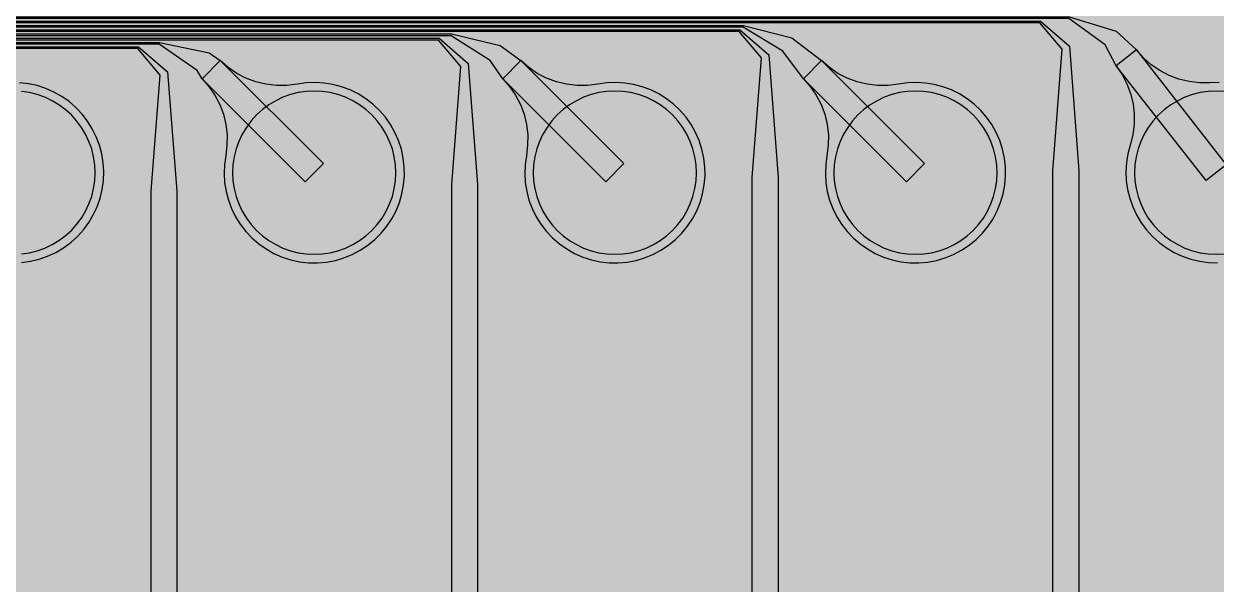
# Model space of a CAD drawing. Header units: metres. Extents: x -7220 to 10980, y -29667 to 1833.
# Drawn here: x -3995 to -2607, y -24632 to -23979 of the extents above; entities that cross this region are included whole.
import ezdxf

# ---------------------------------------------------------------- set-up
doc = ezdxf.new("R2010")
doc.units = ezdxf.units.M
for name, color, linetype in [('Metal1', 4, 'CONTINUOUS'), ('Polyimide', 7, 'CONTINUOUS'), ('Polyimide_Negative', 5, 'CONTINUOUS')]:
    doc.layers.add(name, color=color, linetype=linetype)

msp = doc.modelspace()

# ---------------------------------------------------------------- hatches: boundary and pattern name
at = {"layer": 'Polyimide'}
msp.add_hatch(color=7, dxfattribs=at).paths.add_polyline_path([(4099.4, -13861.6), (4142.6, -14152.8), (4214.2, -14438.4), (4313.4, -14715.5), (4439.2, -14981.7), (4590.6, -15234.2), (4766, -15470.7), (4963.7, -15688.8), (5181.8, -15886.5), (5418.3, -16061.9), (5670.8, -16213.3), (5936.9, -16339.1), (6214.1, -16438.3), (6499.7, -16509.9), (6790.9, -16553.1), (7085, -16567.5), (9980.4, -16567.5), (10058.8, -16571.4), (10136.4, -16582.9), (10212.6, -16601.9), (10286.5, -16628.4), (10357.5, -16662), (10424.8, -16702.3), (10487.9, -16749.1), (10546.1, -16801.8), (10598.8, -16860), (10645.6, -16923), (10685.9, -16990.4), (10719.5, -17061.4), (10745.9, -17135.3), (10765, -17211.4), (10776.5, -17289.1), (10780.4, -17367.5), (10780.4, -21957.3), (10741.6, -22012.9), (10706, -22070.6), (10673.6, -22130.1), (10644.5, -22191.4), (10618.9, -22254.2), (10596.8, -22318.2), (10578.3, -22383.5), (10563.4, -22449.6), (10552.2, -22516.5), (10544.7, -22583.8), (10541, -22651.5), (10541, -22719.3), (10544.7, -22787), (10552.2, -22854.4), (10563.4, -22921.2), (10578.3, -22987.4), (10596.8, -23052.6), (10618.9, -23116.7), (10644.5, -23179.5), (10673.6, -23240.7), (10706, -23300.3), (10741.6, -23357.9), (10780.4, -23413.5), (10780.4, -28667.5), (10776.5, -28745.9), (10765, -28823.6), (10745.9, -28899.7), (10719.5, -28973.6), (10685.9, -29044.6), (10645.6, -29112), (10598.8, -29175), (10546.1, -29233.2), (10487.9, -29285.9), (10424.8, -29332.7), (10357.5, -29373), (10286.5, -29406.6), (10212.6, -29433.1), (10136.4, -29452.1), (10058.8, -29463.6), (9980.4, -29467.5), (-6219.6, -29467.5), (-6298, -29463.6), (-6375.7, -29452.1), (-6451.9, -29433.1), (-6525.8, -29406.6), (-6596.7, -29373), (-6664.1, -29332.7), (-6727.1, -29285.9), (-6785.3, -29233.2), (-6838, -29175), (-6884.8, -29112), (-6925.2, -29044.6), (-6958.7, -28973.6), (-6985.2, -28899.7), (-7004.3, -28823.6), (-7015.8, -28745.9), (-7019.6, -28667.5), (-7019.6, -23426.3), (-6979.4, -23370.1), (-6942.3, -23311.6), (-6908.7, -23251.2), (-6878.5, -23189), (-6851.8, -23125.1), (-6828.8, -23059.9), (-6809.5, -22993.4), (-6794, -22926), (-6782.4, -22857.8), (-6774.6, -22789.1), (-6770.7, -22720), (-6770.7, -22650.8), (-6774.6, -22581.8), (-6782.4, -22513), (-6794, -22444.8), (-6809.5, -22377.4), (-6828.8, -22311), (-6851.8, -22245.7), (-6878.5, -22181.9), (-6908.7, -22119.7), (-6942.3, -22059.2), (-6979.4, -22000.8), (-7019.6, -21944.5), (-7019.6, -17367.5), (-7015.8, -17289.1), (-7004.3, -17211.4), (-6985.2, -17135.3), (-6958.7, -17061.4), (-6925.2, -16990.4), (-6884.8, -16923), (-6838, -16860), (-6785.3, -16801.8), (-6727.1, -16749.1), (-6664.1, -16702.3), (-6596.7, -16662), (-6525.8, -16628.4), (-6451.9, -16601.9), (-6375.7, -16582.9), (-6298, -16571.4), (-6219.6, -16567.5), (-3314, -16567.5), (-3019.9, -16553.1), (-2728.7, -16509.9), (-2443.1, -16438.3), (-2165.9, -16339.1), (-1899.8, -16213.3), (-1647.3, -16061.9), (-1410.8, -15886.5), (-1192.7, -15688.8), (-995, -15470.7), (-819.6, -15234.2), (-668.2, -14981.7), (-542.4, -14715.5), (-443.2, -14438.4), (-371.6, -14152.8), (-328.4, -13861.6), (-314, -13567.5), (-314, -13373.5), (-317.5, -13328.1), (-327.7, -13283.8), (-344.6, -13241.5), (-367.6, -13202.3), (-396.4, -13167), (-430.1, -13136.5), (-468, -13111.4), (-509.3, -13092.3), (-509.3, -13092.3), (-578.2, -13061.3), (-642.2, -13021.2), (-700.3, -12973), (-751.3, -12917.3), (-794.4, -12855.3), (-828.7, -12788.1), (-853.7, -12716.8), (-868.9, -12642.8), (-874, -12567.5), (-868.9, -12492.2), (-853.7, -12418.2), (-828.7, -12346.9), (-794.4, -12279.7), (-751.3, -12217.7), (-700.3, -12162), (-642.2, -12113.8), (-578.2, -12073.7), (-509.3, -12042.7), (-509.3, -12042.7), (-468, -12023.6), (-430.1, -11998.5), (-396.4, -11968), (-367.6, -11932.7), (-344.6, -11893.5), (-327.7, -11851.2), (-317.5, -11806.9), (-314, -11761.5), (-314, -11074.3), (-317.5, -11028.9), (-327.7, -10984.6), (-344.6, -10942.4), (-367.6, -10903.1), (-396.4, -10867.8), (-430.1, -10837.3), (-468, -10812.2), (-509.3, -10793.2), (-509.3, -10793.2), (-578.2, -10762.1), (-642.2, -10722.1), (-700.3, -10673.8), (-751.3, -10618.1), (-794.4, -10556.1), (-828.7, -10488.9), (-853.7, -10417.6), (-868.9, -10343.7), (-874, -10268.3), (-868.9, -10193), (-853.7, -10119), (-828.7, -10047.8), (-794.4, -9980.5), (-751.3, -9918.5), (-700.3, -9862.9), (-642.2, -9814.6), (-578.2, -9774.6), (-509.3, -9743.5), (-509.3, -9743.5), (-468, -9724.5), (-430.1, -9699.4), (-396.4, -9668.8), (-367.6, -9633.5), (-344.6, -9594.3), (-327.7, -9552), (-317.5, -9507.7), (-314, -9462.4), (-314, -8775.1), (-317.5, -8729.8), (-327.7, -8685.5), (-344.6, -8643.2), (-367.6, -8604), (-396.4, -8568.7), (-430.1, -8538.1), (-468, -8513), (-509.3, -8494), (-509.3, -8494), (-578.2, -8462.9), (-642.2, -8422.9), (-700.3, -8374.6), (-751.3, -8319), (-794.4, -8257), (-828.7, -8189.7), (-853.7, -8118.5), (-868.9, -8044.5), (-874, -7969.2), (-868.9, -7893.8), (-853.7, -7819.9), (-828.7, -7748.6), (-794.4, -7681.4), (-751.3, -7619.4), (-700.3, -7563.7), (-642.2, -7515.4), (-578.2, -7475.4), (-509.3, -7444.3), (-509.3, -7444.3), (-468, -7425.3), (-430.1, -7400.2), (-396.4, -7369.7), (-367.6, -7334.4), (-344.6, -7295.1), (-327.7, -7252.9), (-317.5, -7208.6), (-314, -7163.2), (-314, -6476), (-317.5, -6430.6), (-327.7, -6386.3), (-344.6, -6344), (-367.6, -6304.8), (-396.4, -6269.5), (-430.1, -6239), (-468, -6213.9), (-509.3, -6194.8), (-509.3, -6194.8), (-578.2, -6163.8), (-642.2, -6123.7), (-700.3, -6075.5), (-751.3, -6019.8), (-794.4, -5957.8), (-828.7, -5890.6), (-853.7, -5819.3), (-868.9, -5745.3), (-874, -5670), (-868.9, -5594.7), (-853.7, -5520.7), (-828.7, -5449.4), (-794.4, -5382.2), (-751.3, -5320.2), (-700.3, -5264.5), (-642.2, -5216.3), (-578.2, -5176.2), (-509.3, -5145.2), (-509.3, -5145.2), (-468, -5126.1), (-430.1, -5101), (-396.4, -5070.5), (-367.6, -5035.2), (-344.6, -4996), (-327.7, -4953.7), (-317.5, -4909.4), (-314, -4864), (-314, 380), (-314, 1532.5), (-269, 1532.5), (-268.8, 1525.6), (-268.1, 1518.8), (-267, 1512), (-265.4, 1505.3), (-263.4, 1498.7), (-261, 1492.3), (-258.2, 1486.1), (-254.9, 1480), (-251.3, 1474.2), (-247.3, 1468.6), (-242.9, 1463.3), (-238.2, 1458.3), (-233.2, 1453.6), (-227.9, 1449.2), (-222.3, 1445.2), (-216.5, 1441.6), (-210.4, 1438.3), (-204.2, 1435.5), (-197.8, 1433.1), (-191.2, 1431.1), (-184.5, 1429.5), (-177.7, 1428.4), (-170.9, 1427.7), (-164, 1427.5), (-157.1, 1427.7), (-150.3, 1428.4), (-143.5, 1429.5), (-136.8, 1431.1), (-130.2, 1433.1), (-123.8, 1435.5), (-117.6, 1438.3), (-111.5, 1441.6), (-105.7, 1445.2), (-100.1, 1449.2), (-94.8, 1453.6), (-89.8, 1458.3), (-85.1, 1463.3), (-80.7, 1468.6), (-76.7, 1474.2), (-73.1, 1480), (-69.8, 1486.1), (-67, 1492.3), (-64.6, 1498.7), (-62.6, 1505.3), (-61, 1512), (-59.9, 1518.8), (-59.2, 1525.6), (-59, 1532.5), (1786, 1532.5), (3835, 1532.5), (3835.2, 1539), (3835.9, 1545.6), (3836.9, 1552), (3838.4, 1558.4), (3840.3, 1564.6), (3842.6, 1570.8), (3845.3, 1576.7), (3848.4, 1582.5), (3851.9, 1588.1), (3855.7, 1593.4), (3859.8, 1598.4), (3864.3, 1603.2), (3869.1, 1607.7), (3874.1, 1611.8), (3879.4, 1615.6), (3885, 1619.1), (3890.8, 1622.2), (3896.7, 1624.9), (3902.9, 1627.2), (3909.1, 1629.1), (3915.5, 1630.6), (3921.9, 1631.6), (3928.5, 1632.3), (3935, 1632.5), (3941.5, 1632.3), (3948.1, 1631.6), (3954.5, 1630.6), (3960.9, 1629.1), (3967.1, 1627.2), (3973.3, 1624.9), (3979.2, 1622.2), (3985, 1619.1), (3990.6, 1615.6), (3995.9, 1611.8), (4000.9, 1607.7), (4005.7, 1603.2), (4010.2, 1598.4), (4014.3, 1593.4), (4018.1, 1588.1), (4021.6, 1582.5), (4024.7, 1576.7), (4027.4, 1570.8), (4029.7, 1564.6), (4031.6, 1558.4), (4033.1, 1552), (4034.1, 1545.6), (4034.8, 1539), (4035, 1532.5), (4085, 1532.5), (4085, 380), (4085, 330), (4085, -4864), (4088.5, -4909.4), (4098.7, -4953.7), (4115.6, -4996), (4138.6, -5035.2), (4167.4, -5070.5), (4201.1, -5101), (4239, -5126.1), (4280.3, -5145.2), (4280.3, -5145.2), (4349.2, -5176.2), (4413.2, -5216.3), (4471.3, -5264.5), (4522.3, -5320.2), (4565.4, -5382.2), (4599.7, -5449.4), (4624.7, -5520.7), (4639.9, -5594.7), (4645, -5670), (4639.9, -5745.3), (4624.7, -5819.3), (4599.7, -5890.6), (4565.4, -5957.8), (4522.3, -6019.8), (4471.3, -6075.5), (4413.2, -6123.7), (4349.2, -6163.8), (4280.3, -6194.8), (4239, -6213.9), (4201.1, -6239), (4167.4, -6269.5), (4138.6, -6304.8), (4115.6, -6344), (4098.7, -6386.3), (4088.5, -6430.6), (4085, -6476), (4085, -13567.5), (4099.4, -13861.6)])

# ---------------------------------------------------------------- linework, layer by layer
at = {"layer": 'Metal1'}
for points in [[(1318.9, -18191.7), (1318.9, -25137.9), (1288.3, -25168.5), (-5777.5, -25168.5), (-5808.1, -25137.9), (-5808.1, -24001.6), (-5777.5, -23971), (-2778.1, -23971), (-2723.4, -23987.6), (-2699.9, -24009.6), (-2595.3, -24143.3), (-2618.9, -24161.7), (-2723.5, -24028.1), (-2736.3, -24003.6), (-2778.6, -23973), (-5776.7, -23973), (-5806.1, -24002.4), (-5806.1, -25137.1), (-5776.7, -25166.5), (1287.5, -25166.5), (1316.9, -25137.1), (1316.9, -18191.7)], [(1313.9, -18191.7), (1313.9, -25132.9), (1283.3, -25163.5), (-5772.5, -25163.5), (-5803.1, -25132.9), (-5803.1, -24006.6), (-5772.5, -23976), (-2811.7, -23976), (-2777.9, -24005.3), (-2767.1, -24150.2), (-2767.1, -24892.5), (-2797.1, -24892.5), (-2797.1, -24150.2), (-2786.3, -24008.7), (-2812.5, -23978), (-5771.7, -23978), (-5801.1, -24007.4), (-5801.1, -25132.1), (-5771.7, -25161.5), (1282.5, -25161.5), (1311.9, -25132.1), (1311.9, -18191.7)], [(1308.9, -18191.7), (1308.9, -25127.9), (1278.3, -25158.5), (-5767.5, -25158.5), (-5798.1, -25127.9), (-5798.1, -24011.6), (-5767.5, -23981), (-3157.4, -23981), (-3101.3, -23995.6), (-3066.5, -24021.9), (-2946.5, -24141.9), (-2967.7, -24163.1), (-3087.7, -24043.1), (-3111.5, -24010.9), (-3157.8, -23983), (-5766.7, -23983), (-5796.1, -24012.4), (-5796.1, -25127.1), (-5766.7, -25156.5), (1277.5, -25156.5), (1306.9, -25127.1), (1306.9, -18191.7)], [(1303.9, -18191.7), (1303.9, -25122.9), (1273.3, -25153.5), (-5762.5, -25153.5), (-5793.1, -25122.9), (-5793.1, -24016.6), (-5762.5, -23986), (-3161.7, -23986), (-3127.9, -24015.2), (-3117.1, -24158.2), (-3117.1, -24892.5), (-3147.1, -24892.5), (-3147.1, -24158.2), (-3136.4, -24018.8), (-3162.5, -23988), (-5761.7, -23988), (-5791.1, -24017.4), (-5791.1, -25122.1), (-5761.7, -25151.5), (1272.5, -25151.5), (1301.9, -25122.1), (1301.9, -18191.7)], [(1298.9, -18191.7), (1298.9, -25117.9), (1268.3, -25148.5), (-5757.5, -25148.5), (-5788.1, -25117.9), (-5788.1, -24021.6), (-5757.5, -23991), (-3497.4, -23991), (-3440.5, -24004.4), (-3416.5, -24021.9), (-3296.5, -24141.9), (-3317.7, -24163.1), (-3437.7, -24043.1), (-3452.3, -24022), (-3497.8, -23993), (-5756.7, -23993), (-5786.1, -24022.4), (-5786.1, -25117.1), (-5756.7, -25146.5), (1267.5, -25146.5), (1296.9, -25117.1), (1296.9, -18191.7)], [(1293.9, -18191.7), (1293.9, -25112.9), (1263.3, -25143.5), (-5752.5, -25143.5), (-5783.1, -25112.9), (-5783.1, -24026.6), (-5752.5, -23996), (-3511.7, -23996), (-3477.9, -24025.2), (-3467.1, -24166.2), (-3467.1, -24892.5), (-3497.1, -24892.5), (-3497.1, -24166.2), (-3486.4, -24028.8), (-3512.5, -23998), (-5751.7, -23998), (-5781.1, -24027.4), (-5781.1, -25112.1), (-5751.7, -25141.5), (1262.5, -25141.5), (1291.9, -25112.1), (1291.9, -18191.7)], [(1288.9, -18191.7), (1288.9, -25107.9), (1258.3, -25138.5), (-5747.5, -25138.5), (-5778.1, -25107.9), (-5778.1, -24031.6), (-5747.5, -24001), (-3837.4, -24001), (-3779.4, -24012.8), (-3766.5, -24021.9), (-3646.5, -24141.9), (-3667.7, -24163.1), (-3787.7, -24043.1), (-3793.4, -24033.7), (-3837.8, -24003), (-5746.7, -24003), (-5776.1, -24032.4), (-5776.1, -25107.1), (-5746.7, -25136.5), (1257.5, -25136.5), (1286.9, -25107.1), (1286.9, -18191.7)], [(1283.9, -18191.7), (1283.9, -25102.9), (1253.3, -25133.5), (-5742.5, -25133.5), (-5773.1, -25102.9), (-5773.1, -24036.6), (-5742.5, -24006), (-3861.7, -24006), (-3827.8, -24035.2), (-3817.1, -24174.2), (-3817.1, -24892.5), (-3847.1, -24892.5), (-3847.1, -24174.2), (-3836.4, -24038.8), (-3862.5, -24008), (-5741.7, -24008), (-5771.1, -24037.4), (-5771.1, -25102.1), (-5741.7, -25131.5), (1252.5, -25131.5), (1281.9, -25102.1), (1281.9, -18191.7)], [(-2603.8, -24047.6), (-2614.3, -24047.7), (-2626.5, -24047.8), (-2638.6, -24046.4), (-2650.4, -24043.6), (-2661.8, -24039.3), (-2672.6, -24033.7), (-2682.7, -24026.8), (-2691.8, -24018.7), (-2699.9, -24009.6), (-2723.5, -24028.1), (-2723.5, -24028.1), (-2716.6, -24038.1), (-2711, -24048.9), (-2706.7, -24060.3), (-2703.8, -24072.2), (-2702.4, -24084.3), (-2702.5, -24096.4), (-2704.1, -24108.5), (-2707.1, -24120.3), (-2709.8, -24130.5), (-2711.5, -24140.8), (-2712.1, -24151.3), (-2711.7, -24161.7), (-2710.3, -24172.1), (-2707.8, -24182.3), (-2704.3, -24192.2), (-2699.9, -24201.7), (-2694.5, -24210.7), (-2688.3, -24219.1), (-2681.3, -24226.9), (-2673.5, -24233.9), (-2665, -24240.1), (-2656, -24245.4), (-2646.5, -24249.8), (-2636.6, -24253.3), (-2626.4, -24255.7), (-2616, -24257.1), (-2605.6, -24257.5)], [(-3997.9, -24257.1), (-3987.5, -24255.7), (-3977.4, -24253.2), (-3967.5, -24249.7), (-3958, -24245.3), (-3949, -24240), (-3940.6, -24233.8), (-3932.9, -24226.7), (-3925.9, -24219), (-3919.7, -24210.6), (-3914.3, -24201.6), (-3909.9, -24192.1), (-3906.4, -24182.3), (-3904, -24172.1), (-3902.5, -24161.7), (-3902.1, -24151.3), (-3902.8, -24140.9), (-3904.4, -24130.5), (-3907.1, -24120.4), (-3910.8, -24110.7), (-3915.5, -24101.3), (-3921, -24092.4), (-3927.4, -24084.2), (-3934.6, -24076.6), (-3942.5, -24069.7), (-3951.1, -24063.7), (-3960.2, -24058.6), (-3969.7, -24054.4), (-3979.7, -24051.1), (-3989.9, -24048.9), (-4000.3, -24047.7)]]:
    msp.add_lwpolyline(points, dxfattribs=at)
for points in [[(-3787.7, -24043.1), (-3779.7, -24052.2), (-3772.8, -24062.3), (-3767.1, -24073.1), (-3762.8, -24084.5), (-3760, -24096.3), (-3758.6, -24108.4), (-3758.7, -24120.6), (-3760.2, -24132.7), (-3761.7, -24143.1), (-3762.1, -24153.5), (-3761.5, -24164), (-3759.8, -24174.3), (-3757.1, -24184.5), (-3753.5, -24194.3), (-3748.8, -24203.7), (-3743.3, -24212.6), (-3736.8, -24220.8), (-3729.6, -24228.4), (-3721.7, -24235.3), (-3713.1, -24241.3), (-3704, -24246.5), (-3694.4, -24250.7), (-3684.4, -24253.9), (-3674.2, -24256.1), (-3663.8, -24257.3), (-3653.3, -24257.4), (-3642.8, -24256.5), (-3632.5, -24254.6), (-3622.5, -24251.6), (-3612.8, -24247.7), (-3603.5, -24242.8), (-3594.8, -24237), (-3586.7, -24230.4), (-3579.3, -24222.9), (-3572.6, -24214.8), (-3566.8, -24206.1), (-3561.9, -24196.8), (-3558, -24187.1), (-3555, -24177.1), (-3553.1, -24166.8), (-3552.2, -24156.3), (-3552.3, -24145.9), (-3553.5, -24135.4), (-3555.7, -24125.2), (-3559, -24115.2), (-3563.2, -24105.6), (-3568.3, -24096.5), (-3574.3, -24087.9), (-3581.2, -24080), (-3588.8, -24072.8), (-3597.1, -24066.4), (-3606, -24060.8), (-3615.3, -24056.2), (-3625.2, -24052.5), (-3635.3, -24049.8), (-3645.6, -24048.1), (-3656.1, -24047.5), (-3666.6, -24047.9), (-3676.9, -24049.4), (-3689, -24051), (-3701.2, -24051), (-3713.3, -24049.6), (-3725.1, -24046.8), (-3736.6, -24042.5), (-3747.4, -24036.9), (-3757.4, -24030), (-3766.5, -24021.9), (-3787.7, -24043.1)], [(-3437.7, -24043.1), (-3429.7, -24052.2), (-3422.8, -24062.3), (-3417.1, -24073.1), (-3412.8, -24084.5), (-3410, -24096.3), (-3408.6, -24108.4), (-3408.7, -24120.6), (-3410.2, -24132.7), (-3411.7, -24143.1), (-3412.1, -24153.5), (-3411.5, -24164), (-3409.8, -24174.3), (-3407.1, -24184.5), (-3403.5, -24194.3), (-3398.8, -24203.7), (-3393.3, -24212.6), (-3386.8, -24220.8), (-3379.6, -24228.4), (-3371.7, -24235.3), (-3363.1, -24241.3), (-3354, -24246.5), (-3344.4, -24250.7), (-3334.4, -24253.9), (-3324.2, -24256.1), (-3313.8, -24257.3), (-3303.3, -24257.4), (-3292.8, -24256.5), (-3282.5, -24254.6), (-3272.5, -24251.6), (-3262.8, -24247.7), (-3253.5, -24242.8), (-3244.8, -24237), (-3236.7, -24230.4), (-3229.3, -24222.9), (-3222.6, -24214.8), (-3216.8, -24206.1), (-3211.9, -24196.8), (-3208, -24187.1), (-3205, -24177.1), (-3203.1, -24166.8), (-3202.2, -24156.3), (-3202.3, -24145.9), (-3203.5, -24135.4), (-3205.7, -24125.2), (-3209, -24115.2), (-3213.2, -24105.6), (-3218.3, -24096.5), (-3224.3, -24087.9), (-3231.2, -24080), (-3238.8, -24072.8), (-3247.1, -24066.4), (-3256, -24060.8), (-3265.3, -24056.2), (-3275.2, -24052.5), (-3285.3, -24049.8), (-3295.6, -24048.1), (-3306.1, -24047.5), (-3316.6, -24047.9), (-3326.9, -24049.4), (-3339, -24051), (-3351.2, -24051), (-3363.3, -24049.6), (-3375.1, -24046.8), (-3386.6, -24042.5), (-3397.4, -24036.9), (-3407.4, -24030), (-3416.5, -24021.9), (-3437.7, -24043.1)], [(-3087.7, -24043.1), (-3079.7, -24052.2), (-3072.8, -24062.3), (-3067.1, -24073.1), (-3062.8, -24084.5), (-3060, -24096.3), (-3058.6, -24108.4), (-3058.7, -24120.6), (-3060.2, -24132.7), (-3061.7, -24143.1), (-3062.1, -24153.5), (-3061.5, -24164), (-3059.8, -24174.3), (-3057.1, -24184.5), (-3053.5, -24194.3), (-3048.8, -24203.7), (-3043.3, -24212.6), (-3036.8, -24220.8), (-3029.6, -24228.4), (-3021.7, -24235.3), (-3013.1, -24241.3), (-3004, -24246.5), (-2994.4, -24250.7), (-2984.4, -24253.9), (-2974.2, -24256.1), (-2963.8, -24257.3), (-2953.3, -24257.4), (-2942.8, -24256.5), (-2932.5, -24254.6), (-2922.5, -24251.6), (-2912.8, -24247.7), (-2903.5, -24242.8), (-2894.8, -24237), (-2886.7, -24230.4), (-2879.3, -24222.9), (-2872.6, -24214.8), (-2866.8, -24206.1), (-2861.9, -24196.8), (-2858, -24187.1), (-2855, -24177.1), (-2853.1, -24166.8), (-2852.2, -24156.3), (-2852.3, -24145.9), (-2853.5, -24135.4), (-2855.7, -24125.2), (-2859, -24115.2), (-2863.2, -24105.6), (-2868.3, -24096.5), (-2874.3, -24087.9), (-2881.2, -24080), (-2888.8, -24072.8), (-2897.1, -24066.4), (-2906, -24060.8), (-2915.3, -24056.2), (-2925.2, -24052.5), (-2935.3, -24049.8), (-2945.6, -24048.1), (-2956.1, -24047.5), (-2966.6, -24047.9), (-2976.9, -24049.4), (-2989, -24051), (-3001.2, -24051), (-3013.3, -24049.6), (-3025.1, -24046.8), (-3036.6, -24042.5), (-3047.4, -24036.9), (-3057.4, -24030), (-3066.5, -24021.9), (-3087.7, -24043.1)]]:
    msp.add_lwpolyline(points, close=True, dxfattribs=at)
at = {"layer": 'Polyimide_Negative'}
for points in [[(-3997.8, -24247), (-3988.6, -24245.7), (-3979.5, -24243.4), (-3970.8, -24240.3), (-3962.3, -24236.3), (-3954.3, -24231.5), (-3946.9, -24225.9), (-3939.9, -24219.7), (-3933.7, -24212.8), (-3928.1, -24205.3), (-3923.3, -24197.3), (-3919.4, -24188.9), (-3916.2, -24180.1), (-3914, -24171), (-3912.6, -24161.8), (-3912.1, -24152.5), (-3912.1, -24152.5), (-3912.6, -24143.2), (-3914, -24134), (-3916.2, -24124.9), (-3919.4, -24116.1), (-3923.3, -24107.7), (-3928.1, -24099.7), (-3933.7, -24092.2), (-3939.9, -24085.3), (-3946.9, -24079.1), (-3954.3, -24073.5), (-3962.3, -24068.7), (-3970.8, -24064.7), (-3979.5, -24061.6), (-3988.6, -24059.3), (-3997.8, -24058)], [(-2597.8, -24058), (-2607.1, -24057.5), (-2616.4, -24058), (-2625.7, -24059.3), (-2634.7, -24061.6), (-2643.5, -24064.7), (-2651.9, -24068.7), (-2659.9, -24073.5), (-2667.4, -24079.1), (-2674.3, -24085.3), (-2680.6, -24092.2), (-2686.1, -24099.7), (-2690.9, -24107.7), (-2694.9, -24116.1), (-2698, -24124.9), (-2700.3, -24134), (-2701.7, -24143.2), (-2702.1, -24152.5), (-2701.7, -24161.8), (-2700.3, -24171), (-2698, -24180.1), (-2694.9, -24188.9), (-2690.9, -24197.3), (-2686.1, -24205.3), (-2680.6, -24212.8), (-2674.3, -24219.7), (-2667.4, -24225.9), (-2659.9, -24231.5), (-2651.9, -24236.3), (-2643.5, -24240.3), (-2634.7, -24243.4), (-2625.7, -24245.7), (-2616.4, -24247), (-2607.1, -24247.5), (-2597.8, -24247)]]:
    msp.add_lwpolyline(points, dxfattribs=at)
for points in [[(-3562.1, -24152.5), (-3562.6, -24143.2), (-3564, -24134), (-3566.2, -24124.9), (-3569.4, -24116.1), (-3573.3, -24107.7), (-3578.1, -24099.7), (-3583.7, -24092.2), (-3589.9, -24085.3), (-3596.9, -24079.1), (-3604.3, -24073.5), (-3612.3, -24068.7), (-3620.8, -24064.7), (-3629.5, -24061.6), (-3638.6, -24059.3), (-3647.8, -24058), (-3657.1, -24057.5), (-3666.4, -24058), (-3675.7, -24059.3), (-3684.7, -24061.6), (-3693.5, -24064.7), (-3701.9, -24068.7), (-3709.9, -24073.5), (-3717.4, -24079.1), (-3724.3, -24085.3), (-3730.6, -24092.2), (-3736.1, -24099.7), (-3740.9, -24107.7), (-3744.9, -24116.1), (-3748, -24124.9), (-3750.3, -24134), (-3751.7, -24143.2), (-3752.1, -24152.5), (-3751.7, -24161.8), (-3750.3, -24171), (-3748, -24180.1), (-3744.9, -24188.9), (-3740.9, -24197.3), (-3736.1, -24205.3), (-3730.6, -24212.8), (-3724.3, -24219.7), (-3717.4, -24225.9), (-3709.9, -24231.5), (-3701.9, -24236.3), (-3693.5, -24240.3), (-3684.7, -24243.4), (-3675.7, -24245.7), (-3666.4, -24247), (-3657.1, -24247.5), (-3647.8, -24247), (-3638.6, -24245.7), (-3629.5, -24243.4), (-3620.8, -24240.3), (-3612.3, -24236.3), (-3604.3, -24231.5), (-3596.9, -24225.9), (-3589.9, -24219.7), (-3583.7, -24212.8), (-3578.1, -24205.3), (-3573.3, -24197.3), (-3569.4, -24188.9), (-3566.2, -24180.1), (-3564, -24171), (-3562.6, -24161.8), (-3562.1, -24152.5)], [(-3212.1, -24152.5), (-3212.6, -24143.2), (-3214, -24134), (-3216.2, -24124.9), (-3219.4, -24116.1), (-3223.3, -24107.7), (-3228.1, -24099.7), (-3233.7, -24092.2), (-3239.9, -24085.3), (-3246.9, -24079.1), (-3254.3, -24073.5), (-3262.3, -24068.7), (-3270.8, -24064.7), (-3279.5, -24061.6), (-3288.6, -24059.3), (-3297.8, -24058), (-3307.1, -24057.5), (-3316.4, -24058), (-3325.7, -24059.3), (-3334.7, -24061.6), (-3343.5, -24064.7), (-3351.9, -24068.7), (-3359.9, -24073.5), (-3367.4, -24079.1), (-3374.3, -24085.3), (-3380.6, -24092.2), (-3386.1, -24099.7), (-3390.9, -24107.7), (-3394.9, -24116.1), (-3398, -24124.9), (-3400.3, -24134), (-3401.7, -24143.2), (-3402.1, -24152.5), (-3401.7, -24161.8), (-3400.3, -24171), (-3398, -24180.1), (-3394.9, -24188.9), (-3390.9, -24197.3), (-3386.1, -24205.3), (-3380.6, -24212.8), (-3374.3, -24219.7), (-3367.4, -24225.9), (-3359.9, -24231.5), (-3351.9, -24236.3), (-3343.5, -24240.3), (-3334.7, -24243.4), (-3325.7, -24245.7), (-3316.4, -24247), (-3307.1, -24247.5), (-3297.8, -24247), (-3288.6, -24245.7), (-3279.5, -24243.4), (-3270.8, -24240.3), (-3262.3, -24236.3), (-3254.3, -24231.5), (-3246.9, -24225.9), (-3239.9, -24219.7), (-3233.7, -24212.8), (-3228.1, -24205.3), (-3223.3, -24197.3), (-3219.4, -24188.9), (-3216.2, -24180.1), (-3214, -24171), (-3212.6, -24161.8), (-3212.1, -24152.5)], [(-2862.1, -24152.5), (-2862.6, -24143.2), (-2864, -24134), (-2866.2, -24124.9), (-2869.4, -24116.1), (-2873.3, -24107.7), (-2878.1, -24099.7), (-2883.7, -24092.2), (-2889.9, -24085.3), (-2896.9, -24079.1), (-2904.3, -24073.5), (-2912.3, -24068.7), (-2920.8, -24064.7), (-2929.5, -24061.6), (-2938.6, -24059.3), (-2947.8, -24058), (-2957.1, -24057.5), (-2966.4, -24058), (-2975.7, -24059.3), (-2984.7, -24061.6), (-2993.5, -24064.7), (-3001.9, -24068.7), (-3009.9, -24073.5), (-3017.4, -24079.1), (-3024.3, -24085.3), (-3030.6, -24092.2), (-3036.1, -24099.7), (-3040.9, -24107.7), (-3044.9, -24116.1), (-3048, -24124.9), (-3050.3, -24134), (-3051.7, -24143.2), (-3052.1, -24152.5), (-3051.7, -24161.8), (-3050.3, -24171), (-3048, -24180.1), (-3044.9, -24188.9), (-3040.9, -24197.3), (-3036.1, -24205.3), (-3030.6, -24212.8), (-3024.3, -24219.7), (-3017.4, -24225.9), (-3009.9, -24231.5), (-3001.9, -24236.3), (-2993.5, -24240.3), (-2984.7, -24243.4), (-2975.7, -24245.7), (-2966.4, -24247), (-2957.1, -24247.5), (-2947.8, -24247), (-2938.6, -24245.7), (-2929.5, -24243.4), (-2920.8, -24240.3), (-2912.3, -24236.3), (-2904.3, -24231.5), (-2896.9, -24225.9), (-2889.9, -24219.7), (-2883.7, -24212.8), (-2878.1, -24205.3), (-2873.3, -24197.3), (-2869.4, -24188.9), (-2866.2, -24180.1), (-2864, -24171), (-2862.6, -24161.8), (-2862.1, -24152.5)]]:
    msp.add_lwpolyline(points, close=True, dxfattribs=at)

doc.saveas('drawing.dxf')
